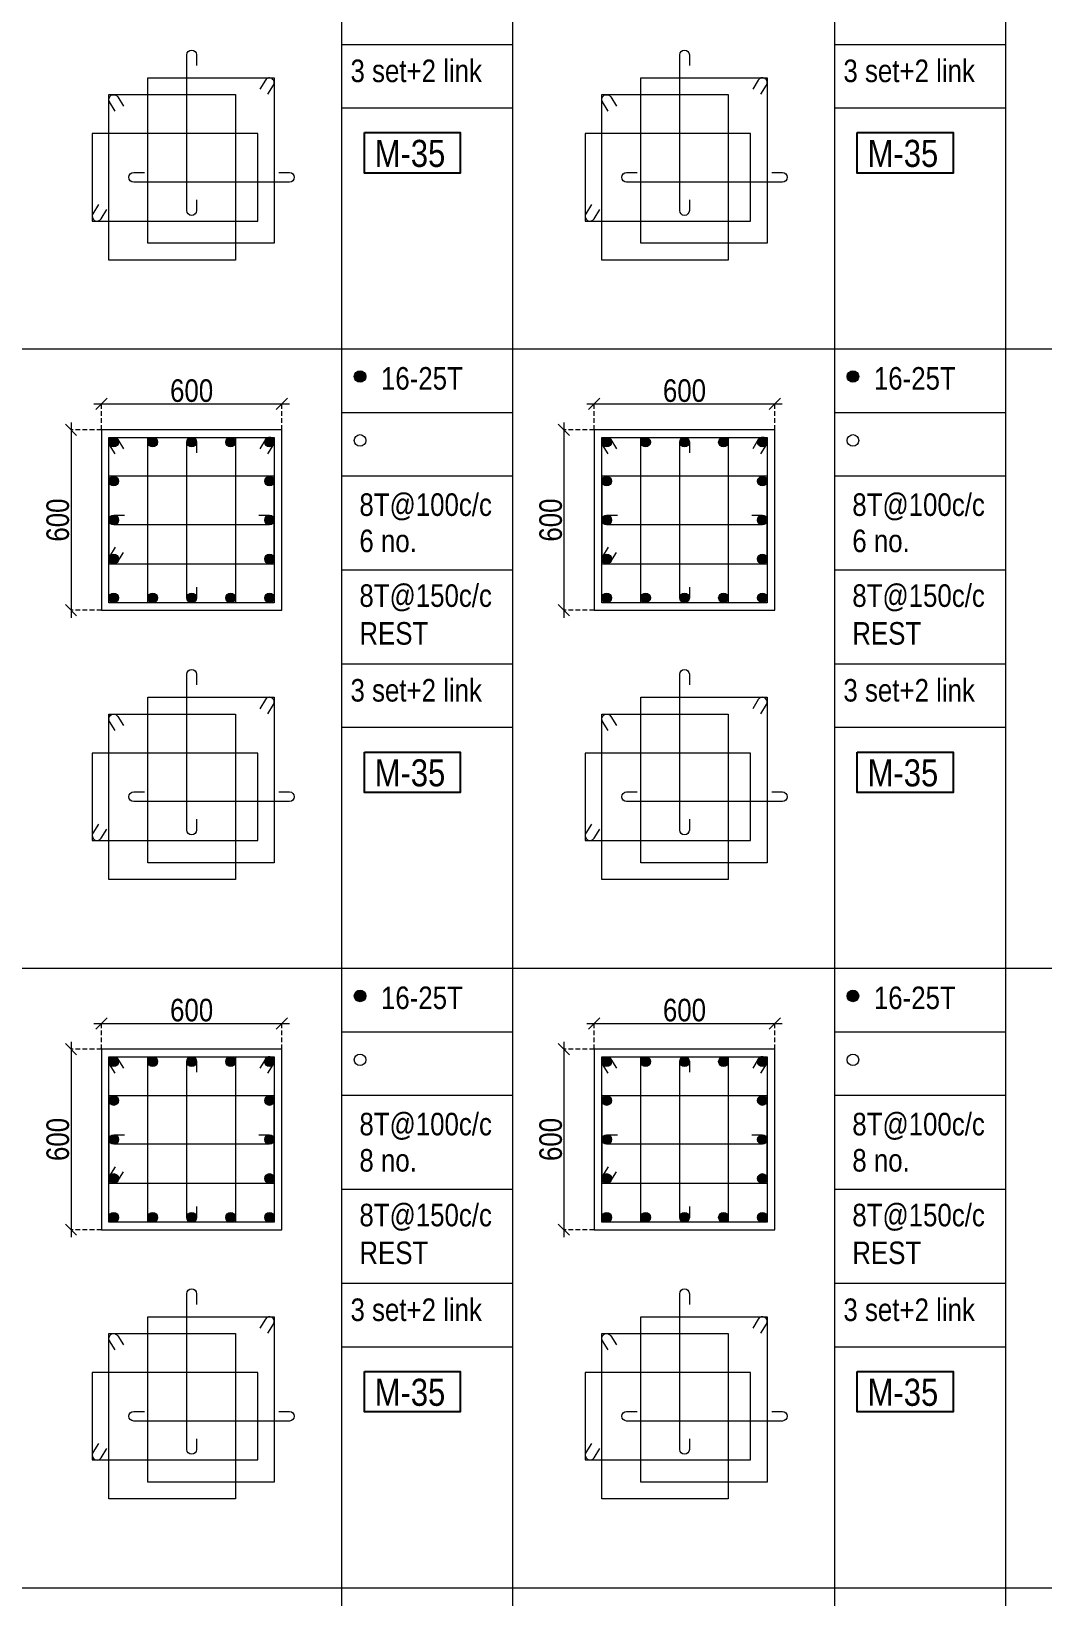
# Model space of a CAD drawing. Header units: millimetres. Extents: x 1112055 to 3390982, y -148532 to 766891.
# Drawn here: x 2598329 to 2611778, y 599864 to 620686 of the extents above; entities that cross this region are included whole.
import ezdxf
from ezdxf.enums import TextEntityAlignment as Align

# ---------------------------------------------------------------- set-up
doc = ezdxf.new("R2010")
doc.units = ezdxf.units.MM
doc.header["$PDMODE"] = 35
doc.header["$PDSIZE"] = -25
doc.linetypes.add('DASHED2', pattern=[0.375, 0.25, -0.125])
doc.linetypes.add('Hidden', pattern=[9.525, 6.35, -3.175])
for name, color, linetype, lineweight in [('B COL. SIZE DIM', 220, 'Continuous', 25), ('B COLSCH', 204, 'Continuous', 20), ('B COLUMN', 1, 'Hidden', 9), ('B STEEL', 34, 'Continuous', 15)]:
    doc.layers.add(name, color=color, linetype=linetype, lineweight=lineweight)
doc.layers.add('B TEXT', color=7, linetype='Continuous')
doc.styles.add('dim inside', font='romans.shx', dxfattribs={"width": 0.8, "height": 125})
doc.styles.add('SWINC', font='swissc.ttf')
doc.dimstyles.new('dim inside', dxfattribs={"dimtxt": 125, "dimasz": 100, "dimexe": 0, "dimexo": 0, "dimgap": 10, "dimtad": 0, "dimdec": 0, "dimzin": 0, "dimdsep": 46, "dimtxsty": 'dim inside', "dimblk": 'SMALL', "dimcen": 0.09, "dimadec": 0, "dimazin": 0, "dimtfac": 1, "dimtdec": 0, "dimtofl": 0, "dimtmove": 0, "dimatfit": 3, "dimfxl": 1, "dimtolj": 1, "dimtzin": 0, "dimarcsym": 2})

# ---------------------------------------------------------------- blocks, each defined once
blk = doc.blocks.new('_Oblique')
at = {"color": 0, "linetype": 'ByBlock', "lineweight": -2}
blk.add_line((-0.5, -0.5), (0.5, 0.5), dxfattribs=at)
blk = doc.blocks.new('*D5639')
at = {"layer": 'B COL. SIZE DIM', "color": 250, "lineweight": 9, "ltscale": 250, "transparency": 16777216}
blk.add_line((2599161, 607490), (2601761, 607490), dxfattribs=at)
at = {"layer": 'B COL. SIZE DIM', "color": 250, "linetype": 'DASHED2', "lineweight": 9, "ltscale": 250, "transparency": 16777216}
for p, q in [((2599261, 607146), (2599261, 607490)), ((2601661, 607146), (2601661, 607490))]:
    blk.add_line(p, q, dxfattribs=at)
at = {"layer": 'Defpoints', "color": 0, "lineweight": 40, "transparency": 16777216}
for p in [(2601661, 607490), (2599261, 607146), (2601661, 607146)]:
    blk.add_point(p, dxfattribs=at)
at = {"layer": 'B COL. SIZE DIM', "color": 250, "lineweight": 9, "transparency": 16777216, "xscale": 150, "yscale": 150, "zscale": 150, "rotation": 180}
blk.add_blockref('_Oblique', (2599261, 607490), dxfattribs=at)
at = {"layer": 'B COL. SIZE DIM', "color": 250, "lineweight": 9, "transparency": 16777216, "xscale": 150, "yscale": 150, "zscale": 150}
blk.add_blockref('_Oblique', (2601661, 607490), dxfattribs=at)
at = {"layer": 'B COL. SIZE DIM', "color": 6, "transparency": 16777216, "insert": (2600461, 607665), "char_height": 300, "attachment_point": 5, "style": 'SWINC'}
blk.add_mtext('\\A1;600', dxfattribs=at)
blk = doc.blocks.new('*D5640')
at = {"layer": 'B COL. SIZE DIM', "color": 250, "lineweight": 9, "ltscale": 250, "transparency": 16777216}
blk.add_line((2598857, 607246), (2598857, 604646), dxfattribs=at)
at = {"layer": 'B COL. SIZE DIM', "color": 250, "linetype": 'DASHED2', "lineweight": 9, "ltscale": 250, "transparency": 16777216}
for p, q in [((2599261, 607146), (2598857, 607146)), ((2599261, 604746), (2598857, 604746))]:
    blk.add_line(p, q, dxfattribs=at)
at = {"layer": 'Defpoints', "color": 0, "lineweight": 40, "transparency": 16777216}
for p in [(2599261, 607146), (2598857, 604746), (2599261, 604746)]:
    blk.add_point(p, dxfattribs=at)
at = {"layer": 'B COL. SIZE DIM', "color": 250, "lineweight": 9, "transparency": 16777216, "xscale": 150, "yscale": 150, "zscale": 150}
for p, rotation in [((2598857, 607146), 90), ((2598857, 604746), 270)]:
    blk.add_blockref('_Oblique', p, dxfattribs=dict(at, rotation=rotation))
at = {"layer": 'B COL. SIZE DIM', "color": 6, "transparency": 16777216, "insert": (2598682, 605946), "char_height": 300, "attachment_point": 5, "rotation": 90, "style": 'SWINC'}
blk.add_mtext('\\A1;600', dxfattribs=at)
blk = doc.blocks.new('*D5641')
at = {"layer": 'B COL. SIZE DIM', "color": 250, "lineweight": 9, "ltscale": 250, "transparency": 16777216}
blk.add_line((2599161, 615730), (2601761, 615730), dxfattribs=at)
at = {"layer": 'B COL. SIZE DIM', "color": 250, "linetype": 'DASHED2', "lineweight": 9, "ltscale": 250, "transparency": 16777216}
for p, q in [((2599261, 615385), (2599261, 615730)), ((2601661, 615385), (2601661, 615730))]:
    blk.add_line(p, q, dxfattribs=at)
at = {"layer": 'Defpoints', "color": 0, "lineweight": 40, "transparency": 16777216}
for p in [(2601661, 615730), (2599261, 615385), (2601661, 615385)]:
    blk.add_point(p, dxfattribs=at)
at = {"layer": 'B COL. SIZE DIM', "color": 250, "lineweight": 9, "transparency": 16777216, "xscale": 150, "yscale": 150, "zscale": 150, "rotation": 180}
blk.add_blockref('_Oblique', (2599261, 615730), dxfattribs=at)
at = {"layer": 'B COL. SIZE DIM', "color": 250, "lineweight": 9, "transparency": 16777216, "xscale": 150, "yscale": 150, "zscale": 150}
blk.add_blockref('_Oblique', (2601661, 615730), dxfattribs=at)
at = {"layer": 'B COL. SIZE DIM', "color": 6, "transparency": 16777216, "insert": (2600461, 615905), "char_height": 300, "attachment_point": 5, "style": 'SWINC'}
blk.add_mtext('\\A1;600', dxfattribs=at)
blk = doc.blocks.new('*D5642')
at = {"layer": 'B COL. SIZE DIM', "color": 250, "lineweight": 9, "ltscale": 250, "transparency": 16777216}
blk.add_line((2598857, 615485), (2598857, 612885), dxfattribs=at)
at = {"layer": 'B COL. SIZE DIM', "color": 250, "linetype": 'DASHED2', "lineweight": 9, "ltscale": 250, "transparency": 16777216}
for p, q in [((2599261, 615385), (2598857, 615385)), ((2599261, 612985), (2598857, 612985))]:
    blk.add_line(p, q, dxfattribs=at)
at = {"layer": 'Defpoints', "color": 0, "lineweight": 40, "transparency": 16777216}
for p in [(2599261, 615385), (2598857, 612985), (2599261, 612985)]:
    blk.add_point(p, dxfattribs=at)
at = {"layer": 'B COL. SIZE DIM', "color": 250, "lineweight": 9, "transparency": 16777216, "xscale": 150, "yscale": 150, "zscale": 150}
for p, rotation in [((2598857, 615385), 90), ((2598857, 612985), 270)]:
    blk.add_blockref('_Oblique', p, dxfattribs=dict(at, rotation=rotation))
at = {"layer": 'B COL. SIZE DIM', "color": 6, "transparency": 16777216, "insert": (2598682, 614185), "char_height": 300, "attachment_point": 5, "rotation": 90, "style": 'SWINC'}
blk.add_mtext('\\A1;600', dxfattribs=at)
blk = doc.blocks.new('*D5289')
at = {"layer": 'B COL. SIZE DIM', "color": 250, "lineweight": 9, "ltscale": 250, "transparency": 16777216}
blk.add_line((2605715, 607490), (2608315, 607490), dxfattribs=at)
at = {"layer": 'B COL. SIZE DIM', "color": 250, "linetype": 'DASHED2', "lineweight": 9, "ltscale": 250, "transparency": 16777216}
for p, q in [((2605815, 607146), (2605815, 607490)), ((2608215, 607146), (2608215, 607490))]:
    blk.add_line(p, q, dxfattribs=at)
at = {"layer": 'Defpoints', "color": 0, "lineweight": 40, "transparency": 16777216}
for p in [(2608215, 607490), (2605815, 607146), (2608215, 607146)]:
    blk.add_point(p, dxfattribs=at)
at = {"layer": 'B COL. SIZE DIM', "color": 250, "lineweight": 9, "transparency": 16777216, "xscale": 150, "yscale": 150, "zscale": 150, "rotation": 180}
blk.add_blockref('_Oblique', (2605815, 607490), dxfattribs=at)
at = {"layer": 'B COL. SIZE DIM', "color": 250, "lineweight": 9, "transparency": 16777216, "xscale": 150, "yscale": 150, "zscale": 150}
blk.add_blockref('_Oblique', (2608215, 607490), dxfattribs=at)
at = {"layer": 'B COL. SIZE DIM', "color": 6, "transparency": 16777216, "insert": (2607015, 607665), "char_height": 300, "attachment_point": 5, "style": 'SWINC'}
blk.add_mtext('\\A1;600', dxfattribs=at)
blk = doc.blocks.new('*D5290')
at = {"layer": 'B COL. SIZE DIM', "color": 250, "lineweight": 9, "ltscale": 250, "transparency": 16777216}
blk.add_line((2605412, 607246), (2605412, 604646), dxfattribs=at)
at = {"layer": 'B COL. SIZE DIM', "color": 250, "linetype": 'DASHED2', "lineweight": 9, "ltscale": 250, "transparency": 16777216}
for p, q in [((2605815, 607146), (2605412, 607146)), ((2605815, 604746), (2605412, 604746))]:
    blk.add_line(p, q, dxfattribs=at)
at = {"layer": 'Defpoints', "color": 0, "lineweight": 40, "transparency": 16777216}
for p in [(2605815, 607146), (2605412, 604746), (2605815, 604746)]:
    blk.add_point(p, dxfattribs=at)
at = {"layer": 'B COL. SIZE DIM', "color": 250, "lineweight": 9, "transparency": 16777216, "xscale": 150, "yscale": 150, "zscale": 150}
for p, rotation in [((2605412, 607146), 90), ((2605412, 604746), 270)]:
    blk.add_blockref('_Oblique', p, dxfattribs=dict(at, rotation=rotation))
at = {"layer": 'B COL. SIZE DIM', "color": 6, "transparency": 16777216, "insert": (2605237, 605946), "char_height": 300, "attachment_point": 5, "rotation": 90, "style": 'SWINC'}
blk.add_mtext('\\A1;600', dxfattribs=at)
blk = doc.blocks.new('*D5291')
at = {"layer": 'B COL. SIZE DIM', "color": 250, "lineweight": 9, "ltscale": 250, "transparency": 16777216}
blk.add_line((2605715, 615730), (2608315, 615730), dxfattribs=at)
at = {"layer": 'B COL. SIZE DIM', "color": 250, "linetype": 'DASHED2', "lineweight": 9, "ltscale": 250, "transparency": 16777216}
for p, q in [((2605815, 615385), (2605815, 615730)), ((2608215, 615385), (2608215, 615730))]:
    blk.add_line(p, q, dxfattribs=at)
at = {"layer": 'Defpoints', "color": 0, "lineweight": 40, "transparency": 16777216}
for p in [(2608215, 615730), (2605815, 615385), (2608215, 615385)]:
    blk.add_point(p, dxfattribs=at)
at = {"layer": 'B COL. SIZE DIM', "color": 250, "lineweight": 9, "transparency": 16777216, "xscale": 150, "yscale": 150, "zscale": 150, "rotation": 180}
blk.add_blockref('_Oblique', (2605815, 615730), dxfattribs=at)
at = {"layer": 'B COL. SIZE DIM', "color": 250, "lineweight": 9, "transparency": 16777216, "xscale": 150, "yscale": 150, "zscale": 150}
blk.add_blockref('_Oblique', (2608215, 615730), dxfattribs=at)
at = {"layer": 'B COL. SIZE DIM', "color": 6, "transparency": 16777216, "insert": (2607015, 615905), "char_height": 300, "attachment_point": 5, "style": 'SWINC'}
blk.add_mtext('\\A1;600', dxfattribs=at)
blk = doc.blocks.new('*D5292')
at = {"layer": 'B COL. SIZE DIM', "color": 250, "lineweight": 9, "ltscale": 250, "transparency": 16777216}
blk.add_line((2605412, 615485), (2605412, 612885), dxfattribs=at)
at = {"layer": 'B COL. SIZE DIM', "color": 250, "linetype": 'DASHED2', "lineweight": 9, "ltscale": 250, "transparency": 16777216}
for p, q in [((2605815, 615385), (2605412, 615385)), ((2605815, 612985), (2605412, 612985))]:
    blk.add_line(p, q, dxfattribs=at)
at = {"layer": 'Defpoints', "color": 0, "lineweight": 40, "transparency": 16777216}
for p in [(2605815, 615385), (2605412, 612985), (2605815, 612985)]:
    blk.add_point(p, dxfattribs=at)
at = {"layer": 'B COL. SIZE DIM', "color": 250, "lineweight": 9, "transparency": 16777216, "xscale": 150, "yscale": 150, "zscale": 150}
for p, rotation in [((2605412, 615385), 90), ((2605412, 612985), 270)]:
    blk.add_blockref('_Oblique', p, dxfattribs=dict(at, rotation=rotation))
at = {"layer": 'B COL. SIZE DIM', "color": 6, "transparency": 16777216, "insert": (2605237, 614185), "char_height": 300, "attachment_point": 5, "rotation": 90, "style": 'SWINC'}
blk.add_mtext('\\A1;600', dxfattribs=at)

msp = doc.modelspace()

# ---------------------------------------------------------------- hatches: boundary and pattern name
at = {"layer": 'B STEEL', "lineweight": 9, "ltscale": 0.5}
h = msp.add_hatch(color=34, dxfattribs=at)
edge = h.paths.add_edge_path()
edge.add_arc((2602700.3, 616094.5), 76.8, 0, 360)
h = msp.add_hatch(color=34, dxfattribs=at)
edge = h.paths.add_edge_path()
edge.add_arc((2609255.1, 616094.5), 76.8, 0, 360)
h = msp.add_hatch(color=34, dxfattribs=at)
edge = h.paths.add_edge_path()
edge.add_arc((2599424.6, 615221.3), 64, 0, 360)
h = msp.add_hatch(color=34, dxfattribs=at)
edge = h.paths.add_edge_path()
edge.add_arc((2599942.6, 615221.3), 64, 180, 540, ccw=False)
h = msp.add_hatch(color=34, dxfattribs=at)
edge = h.paths.add_edge_path()
edge.add_arc((2600460.6, 615221.3), 64, 180, 540, ccw=False)
h = msp.add_hatch(color=34, dxfattribs=at)
edge = h.paths.add_edge_path()
edge.add_arc((2600978.5, 615221.3), 64, 180, 540, ccw=False)
h = msp.add_hatch(color=34, dxfattribs=at)
edge = h.paths.add_edge_path()
edge.add_arc((2601496.5, 615221.3), 64, 180, 540, ccw=False)
h = msp.add_hatch(color=34, dxfattribs=at)
edge = h.paths.add_edge_path()
edge.add_arc((2605979.5, 615221.3), 64, 0, 360)
h = msp.add_hatch(color=34, dxfattribs=at)
edge = h.paths.add_edge_path()
edge.add_arc((2606497.4, 615221.3), 64, 180, 540, ccw=False)
h = msp.add_hatch(color=34, dxfattribs=at)
edge = h.paths.add_edge_path()
edge.add_arc((2607015.4, 615221.3), 64, 180, 540, ccw=False)
h = msp.add_hatch(color=34, dxfattribs=at)
edge = h.paths.add_edge_path()
edge.add_arc((2607533.4, 615221.3), 64, 180, 540, ccw=False)
h = msp.add_hatch(color=34, dxfattribs=at)
edge = h.paths.add_edge_path()
edge.add_arc((2608051.4, 615221.3), 64, 180, 540, ccw=False)
h = msp.add_hatch(color=34, dxfattribs=at)
edge = h.paths.add_edge_path()
edge.add_arc((2599424.6, 614703.4), 64, 180, 540, ccw=False)
h = msp.add_hatch(color=34, dxfattribs=at)
edge = h.paths.add_edge_path()
edge.add_arc((2601496.5, 614703.4), 64, 180, 540, ccw=False)
h = msp.add_hatch(color=34, dxfattribs=at)
edge = h.paths.add_edge_path()
edge.add_arc((2605979.5, 614703.4), 64, 180, 540, ccw=False)
h = msp.add_hatch(color=34, dxfattribs=at)
edge = h.paths.add_edge_path()
edge.add_arc((2608051.4, 614703.4), 64, 180, 540, ccw=False)
h = msp.add_hatch(color=34, dxfattribs=at)
edge = h.paths.add_edge_path()
edge.add_arc((2599424.6, 614185.4), 64, 180, 540, ccw=False)
h = msp.add_hatch(color=34, dxfattribs=at)
edge = h.paths.add_edge_path()
edge.add_arc((2601496.5, 614185.4), 64, 180, 540, ccw=False)
h = msp.add_hatch(color=34, dxfattribs=at)
edge = h.paths.add_edge_path()
edge.add_arc((2605979.5, 614185.4), 64, 180, 540, ccw=False)
h = msp.add_hatch(color=34, dxfattribs=at)
edge = h.paths.add_edge_path()
edge.add_arc((2608051.4, 614185.4), 64, 180, 540, ccw=False)
h = msp.add_hatch(color=34, dxfattribs=at)
edge = h.paths.add_edge_path()
edge.add_arc((2599424.6, 613667.4), 64, 180, 540, ccw=False)
h = msp.add_hatch(color=34, dxfattribs=at)
edge = h.paths.add_edge_path()
edge.add_arc((2601496.5, 613667.4), 64, 180, 540, ccw=False)
h = msp.add_hatch(color=34, dxfattribs=at)
edge = h.paths.add_edge_path()
edge.add_arc((2605979.5, 613667.4), 64, 180, 540, ccw=False)
h = msp.add_hatch(color=34, dxfattribs=at)
edge = h.paths.add_edge_path()
edge.add_arc((2608051.4, 613667.4), 64, 180, 540, ccw=False)
h = msp.add_hatch(color=34, dxfattribs=at)
edge = h.paths.add_edge_path()
edge.add_arc((2599424.6, 613149.4), 64, 0, 360, ccw=False)
h = msp.add_hatch(color=34, dxfattribs=at)
edge = h.paths.add_edge_path()
edge.add_arc((2599942.6, 613149.4), 64, 180, 540, ccw=False)
h = msp.add_hatch(color=34, dxfattribs=at)
edge = h.paths.add_edge_path()
edge.add_arc((2600460.6, 613149.4), 64, 180, 540, ccw=False)
h = msp.add_hatch(color=34, dxfattribs=at)
edge = h.paths.add_edge_path()
edge.add_arc((2600978.5, 613149.4), 64, 180, 540, ccw=False)
h = msp.add_hatch(color=34, dxfattribs=at)
edge = h.paths.add_edge_path()
edge.add_arc((2601496.5, 613149.4), 64, -180, 180)
h = msp.add_hatch(color=34, dxfattribs=at)
edge = h.paths.add_edge_path()
edge.add_arc((2605979.5, 613149.4), 64, 0, 360, ccw=False)
h = msp.add_hatch(color=34, dxfattribs=at)
edge = h.paths.add_edge_path()
edge.add_arc((2606497.4, 613149.4), 64, 180, 540, ccw=False)
h = msp.add_hatch(color=34, dxfattribs=at)
edge = h.paths.add_edge_path()
edge.add_arc((2607015.4, 613149.4), 64, 180, 540, ccw=False)
h = msp.add_hatch(color=34, dxfattribs=at)
edge = h.paths.add_edge_path()
edge.add_arc((2607533.4, 613149.4), 64, 180, 540, ccw=False)
h = msp.add_hatch(color=34, dxfattribs=at)
edge = h.paths.add_edge_path()
edge.add_arc((2608051.4, 613149.4), 64, -180, 180)
h = msp.add_hatch(color=34, dxfattribs=at)
edge = h.paths.add_edge_path()
edge.add_arc((2602700.3, 607854.7), 76.8, 0, 360)
h = msp.add_hatch(color=34, dxfattribs=at)
edge = h.paths.add_edge_path()
edge.add_arc((2609255.1, 607854.7), 76.8, 0, 360)
h = msp.add_hatch(color=34, dxfattribs=at)
edge = h.paths.add_edge_path()
edge.add_arc((2599424.6, 606981.5), 64, 0, 360)
h = msp.add_hatch(color=34, dxfattribs=at)
edge = h.paths.add_edge_path()
edge.add_arc((2599942.6, 606981.5), 64, 180, 540, ccw=False)
h = msp.add_hatch(color=34, dxfattribs=at)
edge = h.paths.add_edge_path()
edge.add_arc((2600460.6, 606981.5), 64, 180, 540, ccw=False)
h = msp.add_hatch(color=34, dxfattribs=at)
edge = h.paths.add_edge_path()
edge.add_arc((2600978.5, 606981.5), 64, 180, 540, ccw=False)
h = msp.add_hatch(color=34, dxfattribs=at)
edge = h.paths.add_edge_path()
edge.add_arc((2601496.5, 606981.5), 64, 180, 540, ccw=False)
h = msp.add_hatch(color=34, dxfattribs=at)
edge = h.paths.add_edge_path()
edge.add_arc((2605979.5, 606981.5), 64, 0, 360)
h = msp.add_hatch(color=34, dxfattribs=at)
edge = h.paths.add_edge_path()
edge.add_arc((2606497.4, 606981.5), 64, 180, 540, ccw=False)
h = msp.add_hatch(color=34, dxfattribs=at)
edge = h.paths.add_edge_path()
edge.add_arc((2607015.4, 606981.5), 64, 180, 540, ccw=False)
h = msp.add_hatch(color=34, dxfattribs=at)
edge = h.paths.add_edge_path()
edge.add_arc((2607533.4, 606981.5), 64, 180, 540, ccw=False)
h = msp.add_hatch(color=34, dxfattribs=at)
edge = h.paths.add_edge_path()
edge.add_arc((2608051.4, 606981.5), 64, 180, 540, ccw=False)
h = msp.add_hatch(color=34, dxfattribs=at)
edge = h.paths.add_edge_path()
edge.add_arc((2599424.6, 606463.5), 64, 180, 540, ccw=False)
h = msp.add_hatch(color=34, dxfattribs=at)
edge = h.paths.add_edge_path()
edge.add_arc((2601496.5, 606463.5), 64, 180, 540, ccw=False)
h = msp.add_hatch(color=34, dxfattribs=at)
edge = h.paths.add_edge_path()
edge.add_arc((2605979.5, 606463.5), 64, 180, 540, ccw=False)
h = msp.add_hatch(color=34, dxfattribs=at)
edge = h.paths.add_edge_path()
edge.add_arc((2608051.4, 606463.5), 64, 180, 540, ccw=False)
h = msp.add_hatch(color=34, dxfattribs=at)
edge = h.paths.add_edge_path()
edge.add_arc((2599424.6, 605945.5), 64, 180, 540, ccw=False)
h = msp.add_hatch(color=34, dxfattribs=at)
edge = h.paths.add_edge_path()
edge.add_arc((2601496.5, 605945.5), 64, 180, 540, ccw=False)
h = msp.add_hatch(color=34, dxfattribs=at)
edge = h.paths.add_edge_path()
edge.add_arc((2605979.5, 605945.5), 64, 180, 540, ccw=False)
h = msp.add_hatch(color=34, dxfattribs=at)
edge = h.paths.add_edge_path()
edge.add_arc((2608051.4, 605945.5), 64, 180, 540, ccw=False)
h = msp.add_hatch(color=34, dxfattribs=at)
edge = h.paths.add_edge_path()
edge.add_arc((2599424.6, 605427.5), 64, 180, 540, ccw=False)
h = msp.add_hatch(color=34, dxfattribs=at)
edge = h.paths.add_edge_path()
edge.add_arc((2601496.5, 605427.5), 64, 180, 540, ccw=False)
h = msp.add_hatch(color=34, dxfattribs=at)
edge = h.paths.add_edge_path()
edge.add_arc((2605979.5, 605427.5), 64, 180, 540, ccw=False)
h = msp.add_hatch(color=34, dxfattribs=at)
edge = h.paths.add_edge_path()
edge.add_arc((2608051.4, 605427.5), 64, 180, 540, ccw=False)
h = msp.add_hatch(color=34, dxfattribs=at)
edge = h.paths.add_edge_path()
edge.add_arc((2599424.6, 604909.5), 64, 0, 360, ccw=False)
h = msp.add_hatch(color=34, dxfattribs=at)
edge = h.paths.add_edge_path()
edge.add_arc((2599942.6, 604909.5), 64, 180, 540, ccw=False)
h = msp.add_hatch(color=34, dxfattribs=at)
edge = h.paths.add_edge_path()
edge.add_arc((2600460.6, 604909.5), 64, 180, 540, ccw=False)
h = msp.add_hatch(color=34, dxfattribs=at)
edge = h.paths.add_edge_path()
edge.add_arc((2600978.5, 604909.5), 64, 180, 540, ccw=False)
h = msp.add_hatch(color=34, dxfattribs=at)
edge = h.paths.add_edge_path()
edge.add_arc((2601496.5, 604909.5), 64, -180, 180)
h = msp.add_hatch(color=34, dxfattribs=at)
edge = h.paths.add_edge_path()
edge.add_arc((2605979.5, 604909.5), 64, 0, 360, ccw=False)
h = msp.add_hatch(color=34, dxfattribs=at)
edge = h.paths.add_edge_path()
edge.add_arc((2606497.4, 604909.5), 64, 180, 540, ccw=False)
h = msp.add_hatch(color=34, dxfattribs=at)
edge = h.paths.add_edge_path()
edge.add_arc((2607015.4, 604909.5), 64, 180, 540, ccw=False)
h = msp.add_hatch(color=34, dxfattribs=at)
edge = h.paths.add_edge_path()
edge.add_arc((2607533.4, 604909.5), 64, 180, 540, ccw=False)
h = msp.add_hatch(color=34, dxfattribs=at)
edge = h.paths.add_edge_path()
edge.add_arc((2608051.4, 604909.5), 64, -180, 180)

# ---------------------------------------------------------------- linework, layer by layer
at = {"layer": 'B COLSCH', "color": 250, "lineweight": 0}
for p, q in [((2604728.4, 649422.2), (2604728.4, 574628.3)), ((2609008.9, 649422.2), (2609008.9, 583503.5)), ((2611283.2, 649422.2), (2611283.2, 574628.3)), ((2602454, 624702.7), (2602454, 583503.5)), ((2602454, 620513.1), (2604728.4, 620513.1)), ((2609008.9, 620513.1), (2611283.2, 620513.1)), ((2602454, 619668.2), (2604728.4, 619668.2)), ((2609008.9, 619668.2), (2611283.2, 619668.2)), ((2487307.1, 616462.8), (2667535.6, 616462.8)), ((2602454, 615617.8), (2604728.4, 615617.8)), ((2609008.9, 615617.8), (2611283.2, 615617.8)), ((2602454, 614772.8), (2604728.4, 614772.8)), ((2609008.9, 614772.8), (2611283.2, 614772.8)), ((2602454, 613523.1), (2604728.4, 613523.1)), ((2609008.9, 613523.1), (2611283.2, 613523.1)), ((2602454, 612273.3), (2604728.4, 612273.3)), ((2609008.9, 612273.3), (2611283.2, 612273.3)), ((2602454, 611428.3), (2604728.4, 611428.3)), ((2609008.9, 611428.3), (2611283.2, 611428.3)), ((2487307.1, 608223), (2667535.6, 608223)), ((2602454, 607378), (2604728.4, 607378)), ((2609008.9, 607378), (2611283.2, 607378)), ((2602454, 606533), (2604728.4, 606533)), ((2609008.9, 606533), (2611283.2, 606533)), ((2602454, 605283.2), (2604728.4, 605283.2)), ((2609008.9, 605283.2), (2611283.2, 605283.2)), ((2602454, 604033.5), (2604728.4, 604033.5)), ((2609008.9, 604033.5), (2611283.2, 604033.5)), ((2602454, 603188.5), (2604728.4, 603188.5)), ((2609008.9, 603188.5), (2611283.2, 603188.5)), ((2487307.1, 599983.1), (2667535.6, 599983.1))]:
    msp.add_line(p, q, dxfattribs=at)
at = {"layer": 'B COLUMN', "color": 1, "linetype": 'ByBlock', "lineweight": 20}
for points in [[(2599260.6, 612985.4), (2601660.6, 612985.4), (2601660.6, 615385.4), (2599260.6, 615385.4)], [(2605815.4, 612985.4), (2608215.4, 612985.4), (2608215.4, 615385.4), (2605815.4, 615385.4)], [(2599260.6, 604745.5), (2601660.6, 604745.5), (2601660.6, 607145.5), (2599260.6, 607145.5)], [(2605815.4, 604745.5), (2608215.4, 604745.5), (2608215.4, 607145.5), (2605815.4, 607145.5)]]:
    msp.add_lwpolyline(points, close=True, dxfattribs=at)
at = {"layer": 'B STEEL', "color": 34, "lineweight": 9, "ltscale": 0.5}
for points in [[(2600524.6, 618444.4), (2600524.6, 618301.7, -1), (2600396.5, 618301.7), (2600396.5, 620373.7, -1), (2600524.6, 620373.7), (2600524.6, 620231.1)], [(2607079.5, 618444.4), (2607079.5, 618301.7, -1), (2606951.4, 618301.7), (2606951.4, 620373.7, -1), (2607079.5, 620373.7), (2607079.5, 620231.1)], [(2601476.3, 619848.4), (2601551.1, 619969.9, 1), (2601442, 620037), (2601367.3, 619915.5)], [(2608031.2, 619848.4), (2608105.9, 619969.9, 1), (2607996.9, 620037), (2607922.1, 619915.5)], [(2599444.8, 619625.3), (2599370.1, 619746.8, -1), (2599479.1, 619813.9), (2599553.9, 619692.4)], [(2605999.7, 619625.3), (2605924.9, 619746.8, -1), (2606034, 619813.9), (2606108.7, 619692.4)], [(2601619.5, 618808.4), (2601762.1, 618808.4, -1), (2601762.1, 618680.3), (2599690.2, 618680.3, -1), (2599690.2, 618808.4), (2599832.8, 618808.4)], [(2608174.3, 618808.4), (2608317, 618808.4, -1), (2608317, 618680.3), (2606245, 618680.3, -1), (2606245, 618808.4), (2606387.7, 618808.4)], [(2599223.5, 618381.4), (2599148.8, 618259.9, 1), (2599257.8, 618192.8), (2599332.6, 618314.3)], [(2605778.4, 618381.4), (2605703.6, 618259.9, 1), (2605812.7, 618192.8), (2605887.5, 618314.3)], [(2599444.8, 615066.3), (2599370.1, 615187.8, -1), (2599479.1, 615254.9), (2599553.9, 615133.4)], [(2600524.6, 613292), (2600524.6, 613149.4, -1), (2600396.5, 613149.4), (2600396.5, 615221.3, -1), (2600524.6, 615221.3), (2600524.6, 615078.7)], [(2601476.3, 615066.3), (2601551.1, 615187.8, 1), (2601442, 615254.9), (2601367.3, 615133.4)], [(2605999.7, 615066.3), (2605924.9, 615187.8, -1), (2606034, 615254.9), (2606108.7, 615133.4)], [(2607079.5, 613292), (2607079.5, 613149.4, -1), (2606951.4, 613149.4), (2606951.4, 615221.3, -1), (2607079.5, 615221.3), (2607079.5, 615078.7)], [(2608031.2, 615066.3), (2608105.9, 615187.8, 1), (2607996.9, 615254.9), (2607922.1, 615133.4)], [(2601353.9, 614249.4), (2601496.5, 614249.4, -1), (2601496.5, 614121.3), (2599424.6, 614121.3, -1), (2599424.6, 614249.4), (2599567.2, 614249.4)], [(2607908.8, 614249.4), (2608051.4, 614249.4, -1), (2608051.4, 614121.3), (2605979.5, 614121.3, -1), (2605979.5, 614249.4), (2606122.1, 614249.4)], [(2599444.8, 613822.4), (2599370.1, 613700.9, 1), (2599479.1, 613633.8), (2599553.9, 613755.3)], [(2605999.7, 613822.4), (2605924.9, 613700.9, 1), (2606034, 613633.8), (2606108.7, 613755.3)], [(2600524.6, 610204.5), (2600524.6, 610061.9, -1), (2600396.5, 610061.9), (2600396.5, 612133.9, -1), (2600524.6, 612133.9), (2600524.6, 611991.2)], [(2607079.5, 610204.5), (2607079.5, 610061.9, -1), (2606951.4, 610061.9), (2606951.4, 612133.9, -1), (2607079.5, 612133.9), (2607079.5, 611991.2)], [(2601476.3, 611608.5), (2601551.1, 611730, 1), (2601442, 611797.1), (2601367.3, 611675.6)], [(2608031.2, 611608.5), (2608105.9, 611730, 1), (2607996.9, 611797.1), (2607922.1, 611675.6)], [(2599444.8, 611385.5), (2599370.1, 611506.9, -1), (2599479.1, 611574.1), (2599553.9, 611452.6)], [(2605999.7, 611385.5), (2605924.9, 611506.9, -1), (2606034, 611574.1), (2606108.7, 611452.6)], [(2601619.5, 610568.5), (2601762.1, 610568.5, -1), (2601762.1, 610440.5), (2599690.2, 610440.5, -1), (2599690.2, 610568.5), (2599832.8, 610568.5)], [(2608174.3, 610568.5), (2608317, 610568.5, -1), (2608317, 610440.5), (2606245, 610440.5, -1), (2606245, 610568.5), (2606387.7, 610568.5)], [(2599223.5, 610141.6), (2599148.8, 610020.1, 1), (2599257.8, 609953), (2599332.6, 610074.5)], [(2605778.4, 610141.6), (2605703.6, 610020.1, 1), (2605812.7, 609953), (2605887.5, 610074.5)], [(2599444.8, 606826.5), (2599370.1, 606947.9, -1), (2599479.1, 607015.1), (2599553.9, 606893.6)], [(2600524.6, 605052.2), (2600524.6, 604909.5, -1), (2600396.5, 604909.5), (2600396.5, 606981.5, -1), (2600524.6, 606981.5), (2600524.6, 606838.9)], [(2601476.3, 606826.5), (2601551.1, 606947.9, 1), (2601442, 607015.1), (2601367.3, 606893.6)], [(2605999.7, 606826.5), (2605924.9, 606947.9, -1), (2606034, 607015.1), (2606108.7, 606893.6)], [(2607079.5, 605052.2), (2607079.5, 604909.5, -1), (2606951.4, 604909.5), (2606951.4, 606981.5, -1), (2607079.5, 606981.5), (2607079.5, 606838.9)], [(2608031.2, 606826.5), (2608105.9, 606947.9, 1), (2607996.9, 607015.1), (2607922.1, 606893.6)], [(2601353.9, 606009.5), (2601496.5, 606009.5, -1), (2601496.5, 605881.5), (2599424.6, 605881.5, -1), (2599424.6, 606009.5), (2599567.2, 606009.5)], [(2607908.8, 606009.5), (2608051.4, 606009.5, -1), (2608051.4, 605881.5), (2605979.5, 605881.5, -1), (2605979.5, 606009.5), (2606122.1, 606009.5)], [(2599444.8, 605582.6), (2599370.1, 605461.1, 1), (2599479.1, 605394), (2599553.9, 605515.5)], [(2605999.7, 605582.6), (2605924.9, 605461.1, 1), (2606034, 605394), (2606108.7, 605515.5)], [(2600524.6, 601964.7), (2600524.6, 601822, -1), (2600396.5, 601822), (2600396.5, 603894, -1), (2600524.6, 603894), (2600524.6, 603751.4)], [(2607079.5, 601964.7), (2607079.5, 601822, -1), (2606951.4, 601822), (2606951.4, 603894, -1), (2607079.5, 603894), (2607079.5, 603751.4)], [(2601476.3, 603368.7), (2601551.1, 603490.2, 1), (2601442, 603557.3), (2601367.3, 603435.8)], [(2608031.2, 603368.7), (2608105.9, 603490.2, 1), (2607996.9, 603557.3), (2607922.1, 603435.8)], [(2599444.8, 603145.6), (2599370.1, 603267.1, -1), (2599479.1, 603334.2), (2599553.9, 603212.7)], [(2605999.7, 603145.6), (2605924.9, 603267.1, -1), (2606034, 603334.2), (2606108.7, 603212.7)], [(2601619.5, 602328.7), (2601762.1, 602328.7, -1), (2601762.1, 602200.7), (2599690.2, 602200.7, -1), (2599690.2, 602328.7), (2599832.8, 602328.7)], [(2608174.3, 602328.7), (2608317, 602328.7, -1), (2608317, 602200.7), (2606245, 602200.7, -1), (2606245, 602328.7), (2606387.7, 602328.7)], [(2599223.5, 601901.7), (2599148.8, 601780.2, 1), (2599257.8, 601713.1), (2599332.6, 601834.6)], [(2605778.4, 601901.7), (2605703.6, 601780.2, 1), (2605812.7, 601713.1), (2605887.5, 601834.6)]]:
    msp.add_lwpolyline(points, format="xyb", dxfattribs=at)
for points in [[(2601560.6, 620067.4), (2601560.6, 617867.4), (2599878.5, 617867.4), (2599878.5, 620067.4)], [(2608115.4, 620067.4), (2608115.4, 617867.4), (2606433.4, 617867.4), (2606433.4, 620067.4)], [(2601042.6, 619844.4), (2601042.6, 617644.4), (2599360.6, 617644.4), (2599360.6, 619844.4)], [(2607597.4, 619844.4), (2607597.4, 617644.4), (2605915.4, 617644.4), (2605915.4, 619844.4)], [(2599139.3, 618162.3), (2601339.3, 618162.3), (2601339.3, 619326.4), (2599139.3, 619326.4)], [(2605694.2, 618162.3), (2607894.2, 618162.3), (2607894.2, 619326.4), (2605694.2, 619326.4)], [(2601042.6, 615285.4), (2601042.6, 613085.4), (2599360.6, 613085.4), (2599360.6, 615285.4)], [(2601560.6, 615285.4), (2601560.6, 613085.4), (2599878.5, 613085.4), (2599878.5, 615285.4)], [(2607597.4, 615285.4), (2607597.4, 613085.4), (2605915.4, 613085.4), (2605915.4, 615285.4)], [(2608115.4, 615285.4), (2608115.4, 613085.4), (2606433.4, 613085.4), (2606433.4, 615285.4)], [(2599360.6, 613603.4), (2601560.6, 613603.4), (2601560.6, 614767.4), (2599360.6, 614767.4)], [(2605915.4, 613603.4), (2608115.4, 613603.4), (2608115.4, 614767.4), (2605915.4, 614767.4)], [(2601560.6, 611827.6), (2601560.6, 609627.6), (2599878.5, 609627.6), (2599878.5, 611827.6)], [(2608115.4, 611827.6), (2608115.4, 609627.6), (2606433.4, 609627.6), (2606433.4, 611827.6)], [(2601042.6, 611604.5), (2601042.6, 609404.5), (2599360.6, 609404.5), (2599360.6, 611604.5)], [(2607597.4, 611604.5), (2607597.4, 609404.5), (2605915.4, 609404.5), (2605915.4, 611604.5)], [(2599139.3, 609922.5), (2601339.3, 609922.5), (2601339.3, 611086.5), (2599139.3, 611086.5)], [(2605694.2, 609922.5), (2607894.2, 609922.5), (2607894.2, 611086.5), (2605694.2, 611086.5)], [(2601042.6, 607045.5), (2601042.6, 604845.5), (2599360.6, 604845.5), (2599360.6, 607045.5)], [(2601560.6, 607045.5), (2601560.6, 604845.5), (2599878.5, 604845.5), (2599878.5, 607045.5)], [(2607597.4, 607045.5), (2607597.4, 604845.5), (2605915.4, 604845.5), (2605915.4, 607045.5)], [(2608115.4, 607045.5), (2608115.4, 604845.5), (2606433.4, 604845.5), (2606433.4, 607045.5)], [(2599360.6, 605363.5), (2601560.6, 605363.5), (2601560.6, 606527.5), (2599360.6, 606527.5)], [(2605915.4, 605363.5), (2608115.4, 605363.5), (2608115.4, 606527.5), (2605915.4, 606527.5)], [(2601560.6, 603587.7), (2601560.6, 601387.7), (2599878.5, 601387.7), (2599878.5, 603587.7)], [(2608115.4, 603587.7), (2608115.4, 601387.7), (2606433.4, 601387.7), (2606433.4, 603587.7)], [(2601042.6, 603364.7), (2601042.6, 601164.7), (2599360.6, 601164.7), (2599360.6, 603364.7)], [(2607597.4, 603364.7), (2607597.4, 601164.7), (2605915.4, 601164.7), (2605915.4, 603364.7)], [(2599139.3, 601682.7), (2601339.3, 601682.7), (2601339.3, 602846.7), (2599139.3, 602846.7)], [(2605694.2, 601682.7), (2607894.2, 601682.7), (2607894.2, 602846.7), (2605694.2, 602846.7)]]:
    msp.add_lwpolyline(points, close=True, dxfattribs=at)
for centre, radius in [((2602700.3, 616094.5), 76.8), ((2609255.1, 616094.5), 76.8), ((2602700.3, 615244.3), 76.8), ((2609255.1, 615244.3), 76.8), ((2599424.6, 615221.3), 64), ((2599942.6, 615221.3), 64), ((2600460.6, 615221.3), 64), ((2600978.5, 615221.3), 64), ((2601496.5, 615221.3), 64), ((2605979.5, 615221.3), 64), ((2606497.4, 615221.3), 64), ((2607015.4, 615221.3), 64), ((2607533.4, 615221.3), 64), ((2608051.4, 615221.3), 64), ((2599424.6, 614703.4), 64), ((2601496.5, 614703.4), 64), ((2605979.5, 614703.4), 64), ((2608051.4, 614703.4), 64), ((2599424.6, 614185.4), 64), ((2601496.5, 614185.4), 64), ((2605979.5, 614185.4), 64), ((2608051.4, 614185.4), 64), ((2599424.6, 613667.4), 64), ((2601496.5, 613667.4), 64), ((2605979.5, 613667.4), 64), ((2608051.4, 613667.4), 64), ((2599424.6, 613149.4), 64), ((2599942.6, 613149.4), 64), ((2600460.6, 613149.4), 64), ((2600978.5, 613149.4), 64), ((2601496.5, 613149.4), 64), ((2605979.5, 613149.4), 64), ((2606497.4, 613149.4), 64), ((2607015.4, 613149.4), 64), ((2607533.4, 613149.4), 64), ((2608051.4, 613149.4), 64), ((2602700.3, 607854.7), 76.8), ((2609255.1, 607854.7), 76.8), ((2599424.6, 606981.5), 64), ((2599942.6, 606981.5), 64), ((2600460.6, 606981.5), 64), ((2600978.5, 606981.5), 64), ((2601496.5, 606981.5), 64), ((2602700.3, 607004.4), 76.8), ((2605979.5, 606981.5), 64), ((2606497.4, 606981.5), 64), ((2607015.4, 606981.5), 64), ((2607533.4, 606981.5), 64), ((2608051.4, 606981.5), 64), ((2609255.1, 607004.4), 76.8), ((2599424.6, 606463.5), 64), ((2601496.5, 606463.5), 64), ((2605979.5, 606463.5), 64), ((2608051.4, 606463.5), 64), ((2599424.6, 605945.5), 64), ((2601496.5, 605945.5), 64), ((2605979.5, 605945.5), 64), ((2608051.4, 605945.5), 64), ((2599424.6, 605427.5), 64), ((2601496.5, 605427.5), 64), ((2605979.5, 605427.5), 64), ((2608051.4, 605427.5), 64), ((2599424.6, 604909.5), 64), ((2599942.6, 604909.5), 64), ((2600460.6, 604909.5), 64), ((2600978.5, 604909.5), 64), ((2601496.5, 604909.5), 64), ((2605979.5, 604909.5), 64), ((2606497.4, 604909.5), 64), ((2607015.4, 604909.5), 64), ((2607533.4, 604909.5), 64), ((2608051.4, 604909.5), 64)]:
    msp.add_circle(centre, radius, dxfattribs=at)
at = {"layer": 'B TEXT', "color": 1}
for points in [[(2602757.6, 619339.1), (2604032.2, 619339.1), (2604032.2, 618801.1), (2602757.6, 618801.1)], [(2609312.5, 619339.1), (2610587.1, 619339.1), (2610587.1, 618801.1), (2609312.5, 618801.1)], [(2602757.6, 611099.3), (2604032.2, 611099.3), (2604032.2, 610561.3), (2602757.6, 610561.3)], [(2609312.5, 611099.3), (2610587.1, 611099.3), (2610587.1, 610561.3), (2609312.5, 610561.3)], [(2602757.6, 602859.4), (2604032.2, 602859.4), (2604032.2, 602321.5), (2602757.6, 602321.5)], [(2609312.5, 602859.4), (2610587.1, 602859.4), (2610587.1, 602321.5), (2609312.5, 602321.5)]]:
    msp.add_lwpolyline(points, close=True, dxfattribs=at)

# ---------------------------------------------------------------- texts
at = {"layer": 'B TEXT', "style": 'SWINC'}
for s, p in [('3 set+2 link', (2602573.5, 620010.7)), ('3 set+2 link', (2609128.4, 620010.7)), ('16-25T', (2602978.8, 615920)), ('16-25T', (2609533.6, 615920)), ('8T@100c/c', (2602691.8, 614240.1)), ('8T@100c/c', (2609246.7, 614240.1)), ('6 no.', (2602691.8, 613758.4)), ('6 no.', (2609246.7, 613758.4)), ('8T@150c/c', (2602691.8, 613030.2)), ('8T@150c/c', (2609246.7, 613030.2)), ('REST', (2602691.8, 612527.9)), ('REST', (2609246.7, 612527.9)), ('3 set+2 link', (2602573.5, 611770.8)), ('3 set+2 link', (2609128.4, 611770.8)), ('16-25T', (2602978.8, 607680.1)), ('16-25T', (2609533.6, 607680.1)), ('8T@100c/c', (2602691.8, 606000.3)), ('8T@100c/c', (2609246.7, 606000.3)), ('8 no.', (2602691.8, 605518.5)), ('8 no.', (2609246.7, 605518.5)), ('8T@150c/c', (2602691.8, 604790.4)), ('8T@150c/c', (2609246.7, 604790.4)), ('REST', (2602691.8, 604288)), ('REST', (2609246.7, 604288)), ('3 set+2 link', (2602573.5, 603531)), ('3 set+2 link', (2609128.4, 603531))]:
    msp.add_text(s, height=300, dxfattribs=at).set_placement(p)
at = {"layer": 'B TEXT', "color": 1, "style": 'SWINC'}
for p in [(2602895, 618774.6), (2609449.9, 618774.6), (2602895, 610534.8), (2609449.9, 610534.8), (2602895, 602294.9), (2609449.9, 602294.9)]:
    msp.add_text('M-35', height=360, dxfattribs=at).set_placement(p, align=Align.BOTTOM_LEFT)

# ---------------------------------------------------------------- dimensions: what is measured, and where the dimension line sits
at = {"layer": 'B COL. SIZE DIM', "color": 250, "ltscale": 250}
for base, p1, p2, picture, middle in [((2601660.6, 615730.3), (2599260.6, 615385.4), (2601660.6, 615385.4), '*D5641', (2600460.6, 615905.3)), ((2608215.4, 615730.3), (2605815.4, 615385.4), (2608215.4, 615385.4), '*D5291', (2607015.4, 615905.3)), ((2601660.6, 607490.5), (2599260.6, 607145.5), (2601660.6, 607145.5), '*D5639', (2600460.6, 607665.5)), ((2608215.4, 607490.5), (2605815.4, 607145.5), (2608215.4, 607145.5), '*D5289', (2607015.4, 607665.5))]:
    dim = msp.add_linear_dim(base=base, p1=p1, p2=p2, dimstyle='dim inside', override={"dimtxt": 300, "dimasz": 150, "dimgap": 25, "dimtad": 3, "dimlfac": 0.25, "dimtxsty": 'SWINC', "dimblk1": 'Oblique', "dimblk2": 'Oblique', "dimsah": 1, "dimdle": 100, "dimclrd": 250, "dimclre": 250, "dimclrt": 6, "dimfxl": 1000, "dimlwd": 9, "dimlwe": 9}, dxfattribs=at)
    dim.commit()
    dim.dimension.update_dxf_attribs({"geometry": picture, "text_midpoint": middle})
for base, p1, p2, picture, middle in [((2598856.7, 612985.4), (2599260.6, 615385.4), (2599260.6, 612985.4), '*D5642', (2598681.7, 614185.4)), ((2605411.5, 612985.4), (2605815.4, 615385.4), (2605815.4, 612985.4), '*D5292', (2605236.5, 614185.4)), ((2598856.7, 604745.5), (2599260.6, 607145.5), (2599260.6, 604745.5), '*D5640', (2598681.7, 605945.5)), ((2605411.5, 604745.5), (2605815.4, 607145.5), (2605815.4, 604745.5), '*D5290', (2605236.5, 605945.5))]:
    dim = msp.add_linear_dim(base=base, p1=p1, p2=p2, angle=90, dimstyle='dim inside', override={"dimtxt": 300, "dimasz": 150, "dimgap": 25, "dimtad": 3, "dimlfac": 0.25, "dimtxsty": 'SWINC', "dimblk1": 'Oblique', "dimblk2": 'Oblique', "dimsah": 1, "dimdle": 100, "dimclrd": 250, "dimclre": 250, "dimclrt": 6, "dimfxl": 1000, "dimlwd": 9, "dimlwe": 9}, dxfattribs=at)
    dim.commit()
    dim.dimension.update_dxf_attribs({"geometry": picture, "text_midpoint": middle})

doc.saveas('drawing.dxf')
